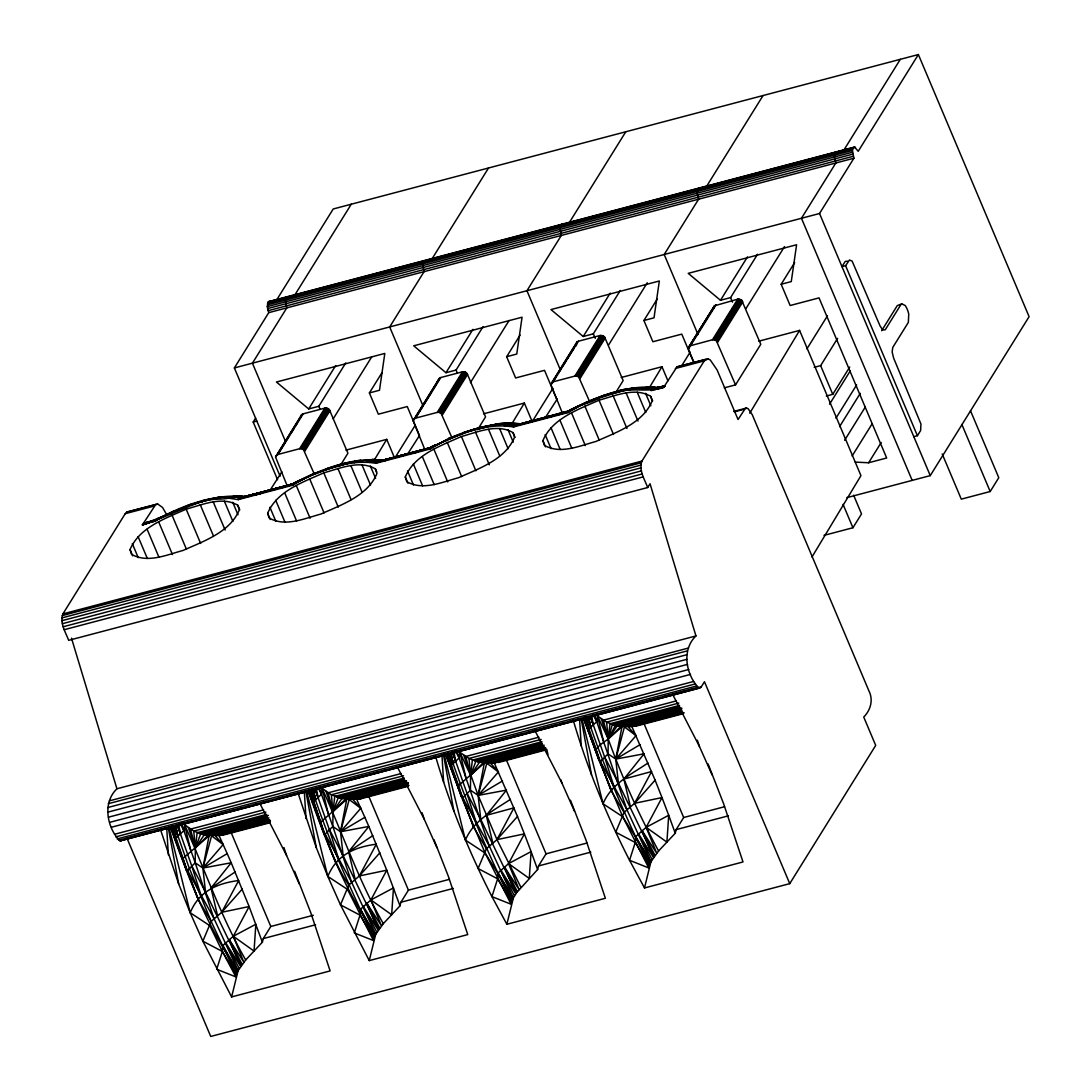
<?xml version="1.0" encoding="UTF-8"?>
<svg xmlns="http://www.w3.org/2000/svg" width="1091" height="1091" viewBox="0 0 1091 1091"><rect width="100%" height="100%" fill="white"/><g stroke="black" fill="none" stroke-linecap="round" stroke-linejoin="round"><path stroke-width="1.5" d="M562.601 413.625L550.805 384.414L576.825 342.165L578.435 341.21L600.105 335.483L603.091 335.851L604.7 337.187L623.166 380.582L616.197 391.778M294.625 871.286L310.758 912.69L330.123 970.922L231.619 996.915L238.083 970.663L213.972 918.472L195.207 862.804L195.344 847.939L193.734 831.097L182.306 823.078M433.986 839.715L448.374 876.373L467.753 934.592L369.249 960.598L375.699 934.346L351.588 882.155L332.837 826.487L332.973 811.609L331.364 794.78L319.922 786.761M435.541 756.227C449.751 804.694 468.898 851.648 491.918 896.597L511.106 904.248L485.113 853.08L462.148 798.476L470.453 790.17L470.589 775.292L468.98 758.463L459.884 752.34L459.106 757.986L489.218 845.825L513.329 898.016L506.865 924.268L605.369 898.275L586.003 840.043L570.443 800.221M573.157 719.91C587.381 768.378 606.514 815.332 629.534 860.281L648.736 867.931L622.729 816.75L599.764 762.159L608.069 753.84L608.219 738.975L606.61 722.147L597.513 716.01L596.736 721.669L626.834 809.508L650.945 861.699L644.495 887.951L742.998 861.958L723.619 803.726L708.073 763.905M166.978 515.129L162.518 507.438L157.813 504.11L155.768 504.424L142.416 524.894L154.799 521.034C181.488 505.31 215.541 492.805 247.671 496.869C237.361 495.75 227.023 499.596 216.55 499.078C190.38 501.083 168.519 516.138 144.053 523.257L142.416 524.894C169.5 516.561 194.512 500.701 223.123 496.705L218.541 498.055M582.008 719.037L603.05 803.781L622.729 816.75L650.945 861.699L658.569 850.994C639.081 814.95 622.115 777.528 608.219 738.975L609.992 723.769L679.57 705.4M245.693 959.957L262.372 942.201L249.13 906.539L231.21 862.763L202.885 868.054L195.207 862.804L183.861 830.633L184.638 824.973C205.094 869.909 220.941 916.986 245.693 959.957L238.083 970.663C207.126 927.227 188.211 877.437 170.564 827.442L198.317 899.666L211.163 921.39L236.392 974.863L222.387 951.475L209.867 925.713L190.189 912.731L178.679 883.942L160.8 830.496M383.323 923.641L399.988 905.871L386.76 870.209L368.84 826.446L340.515 831.737L332.837 826.487L321.49 794.316L322.268 788.657C342.71 833.592 358.571 880.669 383.323 923.641L375.699 934.346C344.742 890.911 325.827 841.12 308.194 791.125M126.761 837.683L210.727 1036.45L789.748 883.642L704.459 681.739L701.24 686.921L699.031 688.08C686.048 675.343 681.234 649.936 695.949 635.944L650.031 483.749L647.686 487.527L68.665 640.335C65.624 632.194 59.487 622.92 62.91 613.906L125.233 513.684L126.87 512.061L155.768 504.424M700.258 687.903L119.996 840.902C107.013 828.151 102.213 802.758 116.928 788.766L695.949 635.944M647.686 487.527C644.645 479.372 638.508 470.112 641.931 461.084L704.254 360.876L707.936 358.925L710.241 359.948L717.101 369.944L738.048 419.53L745.494 408.184L748.099 408.62L752.217 414.607L868.927 690.903C873.468 699.89 870.7 710.023 863.745 717.073L875.705 745.412L789.748 883.642M280.114 476.249L234.36 367.94L268.741 312.653L267.295 306.653L268.591 301.607L854.594 147.012L858.208 151.308L918.377 54.55L1029.099 316.663L930.255 475.621L846.834 497.646M234.36 367.94L819.532 213.509L853.912 158.222L852.439 150.463L853.067 147.68L854.594 147.012M241.056 965.658L205.517 892.043L202.885 868.054L209.09 835.692L269 819.887M378.672 929.341L343.147 855.726L340.515 831.737L346.72 799.376L408.239 783.133M443.982 753.731L465.434 840.097L485.113 853.08L513.329 898.016L516.302 893.024L480.763 819.409L478.131 795.407L484.336 763.059L544.245 747.24M653.918 856.694L618.392 783.079L615.747 759.091L621.965 726.729L681.861 710.923M262.372 942.201L263.286 938.574L270.8 926.477L313.308 915.267M399.988 905.871L400.902 902.257L408.429 890.161L449.301 879.373M516.302 893.024L537.618 869.554L538.531 865.94L546.045 853.844L586.917 843.057M658.569 850.994L675.234 833.238L676.147 829.61L683.675 817.514L724.547 806.726M265.904 812.059L193.734 831.097L204.208 834.942L219.059 835.611L227.214 853.626L202.885 868.054L211.572 835.87L270.418 820.337M403.52 775.742L331.364 794.78L341.838 798.626L356.675 799.28L364.844 817.309L340.515 831.737L349.188 799.553L408.048 784.02M520.939 887.324L496.978 839.634L478.131 795.407L486.818 763.223L545.664 747.703M608.069 753.84L615.747 759.091L624.434 726.906L681.657 711.809M599.764 762.159L595.904 749.449L600.145 744.853L608.219 738.975L612.296 724.642L679.652 706.873M287.369 486.272L275.559 457.047L301.58 414.798L303.189 413.844L324.859 408.129L327.846 408.498L329.455 409.834L347.92 453.229L340.092 465.83M424.985 449.956L413.175 420.731L439.209 378.482L440.805 377.527L462.475 371.813L465.475 372.167L467.084 373.517L485.55 416.898L477.708 429.499M693.821 362.13L688.68 349.979L688.68 347.197L714.441 305.835L737.721 299.166L741.607 300.107L760.795 344.265L735.539 384.864L724.301 387.837M713.937 306.598L713.678 308.439M242.229 889.11L221.732 912.281L211.163 921.39L202.844 941.165L231.619 996.915M379.859 852.794L359.348 875.95L348.779 885.074L340.474 904.848L369.249 960.598M541.15 739.412L468.98 758.463L479.454 762.295L494.305 762.964L517.475 816.463L496.978 839.634L486.409 848.757L478.09 868.531L497.632 878.828L511.638 902.216C488.618 853.898 466.621 804.981 449.928 754.072M678.766 703.095L606.61 722.147L617.083 725.979L631.921 726.647L655.105 780.147L634.594 803.317L624.025 812.44L615.719 832.201L635.248 842.511L649.268 865.899C626.248 817.582 604.25 768.664 587.558 717.742M237.811 505.269L239.297 509.933C229.996 532.285 203.703 541.15 183.179 550.396C167.005 554.774 147.367 563.624 131.52 554.269L130.047 549.605C139.334 527.267 165.627 518.389 186.166 509.156C202.34 504.778 221.978 495.928 237.811 505.269L239.788 509.947M375.44 468.953L376.913 473.617C367.612 495.969 341.333 504.833 320.795 514.079C304.621 518.457 284.983 527.294 269.136 517.952L267.663 513.288C276.964 490.936 303.257 482.072 323.782 472.826C339.956 468.448 359.594 459.611 375.44 468.953L376.75 472.076M513.056 432.636L514.529 437.3C505.242 459.638 478.949 468.516 458.425 477.749C442.25 482.127 422.612 490.977 406.766 481.636L405.293 476.972C414.58 454.62 440.873 445.755 461.411 436.509C477.585 432.131 497.21 423.281 513.056 432.636L515.034 437.314M650.686 396.319L652.159 400.97C642.858 423.322 616.579 432.2 596.041 441.432C579.866 445.81 560.229 454.661 544.382 445.305L542.909 440.641C552.21 418.303 578.503 409.425 599.027 400.192C615.201 395.815 634.839 386.964 650.686 396.319L652.663 400.983M603.705 741.989L597.513 716.01L608.219 738.975L615.283 725.556L681.725 708.018M233.297 936.255L249.13 906.539L221.732 912.281L238.711 880.505C216.523 883.424 198.944 891.497 190.189 912.731L202.844 941.165L222.387 951.475L235.861 976.895L216.673 969.244L222.387 951.475L222.823 945.583L233.297 936.255L255.853 924.241L254.039 951.079L233.297 936.255L243.811 962.085L229.124 939.487L240.566 966.381L225.619 942.624L239.229 968.535M298.416 794.18L316.295 847.625L327.805 876.414L347.483 889.397L373.49 940.565L354.289 932.928L360.003 915.144L360.453 909.267L370.913 899.939L386.76 870.209L359.348 875.95L376.34 844.189C354.139 847.107 336.574 855.18 327.805 876.414L340.474 904.848L360.003 915.144L374.022 938.546C350.743 889.751 328.609 840.315 311.781 788.875M506.865 924.268L491.918 896.597L497.632 878.828L498.069 872.95L508.542 863.622L524.376 833.892L517.475 816.463M644.495 887.951L629.534 860.281L635.248 842.511L635.698 836.62L646.158 827.305L662.005 797.576L655.105 780.147M374.486 459.706L386.732 439.373L394.642 458.111M512.115 423.39L524.348 403.056L532.272 421.794M648.859 388.519L661.978 366.726L667.91 380.786M749.749 413.216L799.594 330.409L860.949 475.635L811.977 556.996M276.637 299.97L333.219 208.981L918.377 54.55M294.693 295.197L351.275 204.222M277.578 479.74L253.194 422.026L255.608 418.139M275.559 457.047L302.302 414.212M278.164 453.801L285.133 442.591M286.878 439.796L288.61 437M291.229 432.8L293.847 428.599M295.579 425.79L297.325 422.994M275.818 456.161L277.932 454.456L303.189 413.844M419.189 434.818L407.257 406.561L378.359 414.198L369.385 392.937L379.491 390.264L384.809 353.429L276.446 382.027L308.698 408.948L335.673 365.58M308.698 408.948L318.817 406.288L345.779 362.908M277.932 454.456L299.602 448.728L324.859 408.129M299.602 448.728L300.598 448.606L325.841 408.007M300.598 448.606L301.621 448.728L326.864 408.129M301.621 448.728L302.602 449.097L327.846 408.498M314.331 474.094L303.489 449.683L328.732 409.07M304.212 450.433L329.455 409.834M304.716 451.319L329.973 410.721M431.954 258.976L488.536 167.987M333.178 418.862L371.84 356.702M369.385 392.937L381.973 372.699M413.175 420.731L439.918 377.895M416.667 416.08L422.762 406.275M424.494 403.479L431.463 392.269M433.209 389.473L439.209 378.482M413.448 419.844L415.562 418.126L440.805 377.527M557.119 400.165L544.518 370.34L515.62 377.963L506.647 356.716L516.752 354.043L522.071 317.208L413.707 345.806L445.96 372.727L472.935 329.359M395.133 457.538L414.771 425.954M445.96 372.727L456.065 370.054L483.04 326.686M415.562 418.126L437.232 412.412L462.475 371.813M437.232 412.412L438.214 412.289L463.47 371.676M438.214 412.289L439.237 412.412L464.493 371.813M439.237 412.412L440.219 412.78L465.475 372.167M451.96 437.777L441.105 413.353L466.362 372.754M441.828 414.116L467.084 373.517M442.346 415.003L467.589 374.404M569.216 222.741L625.798 131.766M470.439 382.641L509.102 320.468M506.647 356.716L520.134 335.032M550.805 384.414L577.548 341.578M550.805 385.355L552.537 382.559M554.283 379.763L556.028 376.954M558.633 372.754L561.251 368.553M562.997 365.758L565.602 361.557M567.347 358.762L574.316 347.552M551.064 383.527L553.178 381.809L578.435 341.21M693.712 362.362L681.78 334.119L652.882 341.742L643.908 320.495L654.014 317.822L659.332 280.987L550.969 309.585L583.221 336.505L610.196 293.138M532.394 421.317L552.919 388.301M583.221 336.505L593.327 333.832L620.302 290.465M553.178 381.809L574.848 376.095L600.105 335.483M574.848 376.095L575.843 375.959L601.086 335.36M575.843 375.959L576.866 376.095L602.109 335.483M576.866 376.095L577.848 376.45L603.091 335.851M589.576 401.447L578.735 377.036L603.978 336.437M579.457 377.8L604.7 337.187M579.962 378.686L605.219 338.074M706.477 186.52L763.059 95.544M608.601 344.961L647.263 282.801M643.908 320.495L657.382 298.798M244.098 496.882L234.606 495.832L228.974 498.219L238.22 499.61L243.484 496.95L292.429 484.09C318.477 472.28 346.379 458.397 375.836 463.293L379.15 461.261L429.922 447.787C456.038 436.045 483.954 422.04 513.466 426.963L516.766 424.945L567.538 411.457C582.635 403.888 597.923 396.088 614.724 393.169C630.775 386.541 647.849 393.169 663.642 387.332L677.006 366.862L705.904 359.239M688.421 348.084L714.441 305.835M688.68 347.197L715.164 305.248M688.421 349.038L716.051 304.894M855.208 462.093L868.613 462.761L886.669 457.988L819.041 297.884L790.143 305.521L781.17 284.26L791.275 281.587L796.594 244.752L688.23 273.35L720.483 300.284L747.458 256.903M681.261 366.426L690.18 352.079M720.483 300.284L730.588 297.611L757.563 254.244M689.921 345.861L712.478 339.765L737.721 299.166M712.478 339.765L713.459 339.642L738.716 299.043M713.459 339.642L714.482 339.765L739.739 299.166M714.482 339.765L715.464 340.133L740.721 299.534M735.539 384.864L716.351 340.719L741.607 300.107M717.073 341.469L742.33 300.871M717.578 342.356L742.835 301.757M842.838 151.744L900.32 59.323M745.862 308.739L784.524 246.58M781.17 284.26L794.643 262.576M465.434 840.097C473.644 820.146 493.582 810.64 510.397 799.348M847.598 261.158L845.198 261.458L841.966 266.64L845.58 265.686L849.494 259.999L852.126 261.104L880.137 326.114L882.878 330.041L885.278 329.741L900.852 304.689L901.752 303.844L905.162 305.494A11.606 4.514 75.2 0 1 908.748 314.003L908.339 322.404L892.752 347.456L892.152 351.998L893.597 357.998L920.954 424.044L920.627 430.522L917.408 435.704L913.794 436.659M806.917 348.861L827.442 315.844M814.213 367.326L820.637 365.635L837.602 338.36M826.337 396.019L832.76 394.328L849.712 367.053M829.555 404.188L850.23 370.94M881.664 330.696L897.238 305.644L901.752 303.844M835.951 418.167L856.653 384.891M603.05 803.781C611.26 783.815 631.198 774.324 648.013 763.018M839.565 426.636L860.253 393.36M844.639 440.259L865.34 406.984M852.112 455.983L871.914 424.154M868.613 462.761L881.201 442.51M824.032 535.367L852.93 527.744L861.522 513.916L853.626 495.219M942.201 453.951L961.294 499.146L990.192 491.523L998.783 477.694L970.472 410.68M269.941 490.445L281.914 471.803M407.57 454.129L419.53 435.486M545.186 417.812L557.16 399.156M358.38 460.47L326.045 469.007L341.128 464.18L360.739 460.375C337.364 465.762 313.622 472.58 292.361 484.049L242.107 497.346L241.493 496.5L245.052 496.719L292.497 484.159L296.125 481.99C323.4 468.653 353.989 456.188 384.891 460.593M463.607 433.182L448.687 438.446C470.057 429.499 493.323 421.849 516.766 424.945L567.961 411.798L571.37 409.343C598.7 395.897 629.302 383.677 660.3 387.864L664.514 386.378M220.764 496.787L189.016 504.942C179.238 510.083 168.628 513.561 158.509 518.307L155.099 520.762L146.099 522.944L153.845 521.512M195.207 862.804L186.902 871.123L170.878 827.005M332.837 826.487L324.518 834.792L308.494 790.689M301.58 414.798L300.802 417.389M576.825 342.165L576.321 345.697M601.264 718.737L608.219 738.975L617.083 725.979L681.834 708.891M217.504 915.417L211.013 888.033L231.21 862.763L227.214 853.626M355.134 879.087L348.629 851.716L368.84 826.446L364.844 817.309M492.75 842.77L486.245 815.386L506.456 790.129L478.131 795.407L470.453 790.17M630.38 806.454L623.875 779.069L644.085 753.799L615.747 759.091L636.026 735.607L628.184 726.92L683.143 712.409M171.137 826.542L186.902 871.123L183.029 858.412L209.09 835.692M308.753 790.225L324.518 834.792L320.659 822.096L346.72 799.376M445.81 754.808L461.561 796.921L458.275 785.765L484.336 763.059M198.317 899.666L176.66 842.307L176.019 837.997L183.861 830.633L181.583 823.555M348.779 885.074C331.923 859.817 323.509 829.992 313.649 801.667L321.49 794.316L319.213 787.225M446.124 754.358L461.575 796.894L451.906 769.66L451.265 765.35L459.106 757.986L456.829 750.908M624.025 812.44L611.178 790.702L583.576 718.546L599.177 760.591L589.522 733.343L588.895 729.033L596.736 721.669L594.459 714.591M202.885 868.054L223.164 844.57L215.309 835.883L270.282 821.373M340.515 831.737L360.78 808.254L352.939 799.567L407.898 785.056M463.648 755.054L478.131 795.407L498.41 771.923L490.555 763.236L545.527 748.726M201.862 502.133L203.499 500.496C215.95 497.66 228.796 495.723 241.52 497.578L292.306 484.254L297.093 481.704L292.593 485.263L238.22 499.61L238.22 497.319L242.107 497.346M339.478 465.802L341.128 464.18C353.579 461.343 366.412 459.406 379.15 461.261L429.922 447.937L434.723 445.373L429.977 447.719L379.15 461.261M447.365 439.728L430.127 447.842L379.736 461.029L379.123 460.184L383.882 460.388L375.836 461.002L375.836 463.293L430.209 448.933L434.723 445.373C404.038 460.116 478.294 424.631 477.108 429.486L478.744 427.849C492.655 424.604 507.233 421.521 521.512 424.058L509.852 423.185L504.206 425.572L517.352 424.713L570.757 410.284M121.224 840.711L122.219 839.729M517.352 424.713L516.739 423.853L520.298 424.072L513.466 424.685L513.466 426.963L567.838 412.616L586.508 402.197L614.724 393.169L616.374 391.533C632.385 385.259 649.568 391.437 665.292 385.696L663.642 387.332L651.082 390.646L651.082 388.355L660.532 387.919M676.475 700.872L603.364 720.169L608.219 738.975L620.724 726.592L681.657 710.514M241.52 497.578L292.361 484.049L292.961 484.813M429.922 447.787L433.754 445.674L430.045 447.76M567.838 412.616L572.339 409.057L567.552 411.607L516.016 425.285L513.466 424.685L514.707 426.049L567.661 412.071C576.457 404.584 592.263 403.643 601.877 395.978L618.42 391.219L635.985 387.741M608.219 738.975L621.965 726.729M154.977 521.58L159.477 518.02L154.677 520.502L144.053 523.257L154.69 520.652L159.477 518.02L154.799 521.034M216.55 499.078L218.555 497.591M354.18 462.761L356.171 461.275M491.796 426.431C498.642 421.808 508.392 423.226 516.193 423.785M629.425 390.114L633.626 387.823M211.013 888.033L235.151 871.982M348.629 851.716L372.781 835.665M496.01 424.14L463.661 432.691L478.744 427.849L498.369 424.058L495.314 424.958M657.027 387.96L647.481 386.869L641.835 389.255L651.082 388.355L652.336 389.732L657.709 387.441L660.137 387.946M567.661 412.071L572.339 409.057L567.538 411.457M154.677 520.421L158.509 518.307L154.908 520.502L146.099 522.944L157.895 519.248L173.646 511.161M158.509 518.307L154.881 520.475L144.053 523.257L155.099 520.762M292.497 484.159L296.125 481.99L292.293 484.104L243.484 496.95L241.493 496.5M567.743 411.512L571.37 409.343M478.131 795.407L502.46 780.979M615.747 759.091L640.076 744.662M269.736 822.232L219.059 835.611L225.223 833.838M409.002 785.479L356.675 799.28L360.548 798.844L363.999 796.853M546.618 749.149L494.305 762.964L500.469 761.191M684.248 712.832L631.921 726.647L638.085 724.874M292.429 484.09L297.093 481.704L292.306 484.254L240.77 497.932L238.22 497.319L239.461 498.696L292.715 484.445L244.834 496.405L247.262 496.91M375.249 459.379L372.236 459.502L366.59 461.902L378.386 461.616L429.922 447.937L434.723 445.373M370.913 899.939L393.469 887.91L391.655 914.763L370.913 899.939L381.427 925.768L366.753 903.171L378.182 930.064L363.235 906.307L376.845 932.205M514.475 895.888L500.864 869.977L515.811 893.747L504.369 866.854L519.057 889.438L508.542 863.622L531.099 851.594L524.376 833.892L496.978 839.634L513.956 807.872L486.245 815.386M652.091 859.572L638.48 833.66L653.427 857.431L641.985 830.537L656.673 853.121L646.158 827.305L668.715 815.277L662.005 797.576L634.594 803.317L651.586 771.542L623.875 779.069M292.593 485.263L311.071 474.762L327.477 468.925M430.209 448.933L448.687 438.446M295.511 482.931L304.048 478.799M572.175 409.602L577.875 406.848M580.712 405.47C597.745 397.41 615.706 390.96 634.389 388.055M175.024 511.106L179.469 509.347M183.915 507.588L189.848 505.242L189.016 504.942M142.416 524.894L154.69 520.652M191.416 504.738L205.544 500.183L223.123 496.705M329.046 468.421L343.174 463.866M480.79 427.536L464.261 432.295M188.416 505.324L205.544 500.183M601.291 396.374L618.42 391.219M631.403 389.092L634.457 388.191M664.596 386.173L659.128 387.741L654.355 387.537L654.982 388.382L665.292 385.696L653.632 388.969L651.082 388.355L654.982 388.382M477.108 429.486L493.787 424.958M614.724 393.169L631.416 388.628M516.016 425.285L567.552 411.607L516.766 424.945M412.793 453.229L417.648 451.947M267.909 302.112L853.067 147.68M280.155 299.22L268.591 301.607M283.442 298.348L301.443 293.602M304.703 292.743L309.612 291.447M312.872 290.588L317.781 289.292M321.04 288.433L325.95 287.138M329.223 286.265L379.873 272.9M383.146 272.041L396.21 268.591M399.483 267.731L425.626 260.831L423.226 261.117L422.599 263.913L424.072 271.659L389.678 326.945L422.831 405.429M427.263 260.394L441.964 256.521M445.237 255.649L458.302 252.198M461.575 251.339L474.653 247.889M477.913 247.03L504.056 240.129M507.329 239.27L520.407 235.82M523.666 234.947L536.745 231.497M540.004 230.637L553.082 227.187M556.355 226.328L562.888 224.596M564.524 224.173L574.33 221.582M577.589 220.723L582.499 219.427M585.758 218.568L598.836 215.118M602.109 214.245L615.174 210.808M618.447 209.936L631.512 206.485M634.785 205.626L644.59 203.035M647.863 202.176L652.759 200.88M656.032 200.021L660.928 198.726M664.201 197.866L677.266 194.416M680.539 193.557L693.617 190.107M714.85 184.502L697.749 188.675L697.135 193.216L698.595 199.217L664.201 254.503L698.022 334.542M718.123 183.629L731.188 180.179M734.461 179.319L793.293 163.8M796.553 162.927L809.631 159.477M812.904 158.618L835.774 152.576M855.467 147.38L835.01 152.44L834.397 156.995L835.856 162.982L801.462 218.268L912.185 480.395M267.513 303.325L852.685 148.894M267.281 304.907L852.439 150.463M267.295 306.653L852.466 152.222M267.568 308.589L852.739 154.158M268.1 310.703L853.271 156.272M268.741 312.653L853.912 158.222M253.194 422.026L256.808 421.071M345.942 450.133L386.732 439.373M483.572 413.816L524.348 403.056M621.188 377.5L661.978 366.726M758.818 341.169L799.594 330.409M157.813 504.11L126.87 512.061M707.936 358.925L677.006 366.862M125.233 513.684L154.131 506.06M675.356 368.499L704.254 360.876M240.77 497.932L292.32 484.336M378.386 461.616L429.936 448.006M412.821 453.283L417.676 452.001M733.657 411.443L746.708 408.007M734.707 411.757L744.498 409.166M62.91 613.906L641.931 461.084M62.228 615.61L641.249 462.789M61.901 617.915L640.922 465.107M61.942 620.684L640.962 467.862M62.364 623.697L641.385 470.889M63.114 626.779L642.149 473.971M64.178 629.712L643.199 476.89M109.4 800.849L688.421 648.04M108.268 803.699L687.289 650.877M107.723 807.545L686.744 654.736M107.791 812.154L686.825 659.332M108.486 817.186L687.521 664.378M109.755 822.328L688.789 669.506M111.514 827.21L690.535 674.388M114.5 834.288L693.535 681.48M115.769 836.865L694.803 684.043M117.173 838.911L696.208 686.089M118.619 840.288L697.64 687.466M125.506 838.87L135.379 836.265M138.666 835.392L151.826 831.915M155.113 831.056L192.943 821.059M196.244 820.2L209.404 816.723M212.69 815.85L225.851 812.386M229.137 811.513L234.074 810.218M237.361 809.345L242.297 808.036M245.584 807.176L250.521 805.867M253.808 805.008L258.744 803.699M262.031 802.826L266.968 801.53M276.841 798.926L283.428 797.18M286.715 796.321L313.035 789.366M316.322 788.507L329.482 785.029M332.769 784.156L345.929 780.692M349.215 779.82L362.376 776.342M365.676 775.483L370.599 774.174M373.899 773.314L378.822 772.005M382.123 771.132L387.06 769.837M390.346 768.964L403.506 765.5M406.793 764.627L419.953 761.15M423.24 760.291L428.177 758.981M431.463 758.109L436.4 756.813M439.687 755.94L444.623 754.645M452.847 752.476L466.007 748.999M469.307 748.126L482.467 744.662M485.754 743.789L507.138 738.143M510.424 737.271L523.585 733.807M526.871 732.934L540.031 729.456M543.318 728.597L548.255 727.288M551.555 726.429L556.478 725.12M559.778 724.247L564.715 722.951M568.002 722.078L572.939 720.783M576.225 719.91L581.162 718.614M592.672 715.573L597.609 714.264M600.896 713.405L627.216 706.45M630.503 705.591L643.663 702.113M646.963 701.24L660.123 697.776M663.41 696.904L676.57 693.426M679.857 692.567L684.793 691.258M688.08 690.385L693.017 689.089M696.303 688.216L701.24 686.921M119.996 840.902L699.031 688.08M263.613 809.836L190.502 829.133L195.344 847.939L207.863 835.556L268.795 819.477M401.229 773.519L328.118 792.816L332.973 811.609L345.479 799.239L408.061 782.724M538.845 737.202L465.748 756.486L470.589 775.292L483.108 762.923L544.041 746.844M266.709 814.363L197.13 832.719L195.344 847.939L204.208 834.942L268.959 817.855M404.325 778.047L334.76 796.403L332.973 811.609L341.838 798.626L406.588 781.524M541.954 741.716L472.376 760.086L470.589 775.292L459.884 752.34L466.089 778.306M199.435 833.606L268.427 815.4M337.051 797.289L404.406 779.519M474.68 760.972L542.022 743.189M267.09 816.463L200.635 834.001L195.344 847.939L188.402 827.701M404.72 780.147L338.251 797.685L332.973 811.609L326.018 791.37M542.336 743.817L475.881 761.354L470.589 775.292L479.454 762.295L544.204 745.208M613.497 725.038L679.966 707.5M202.408 834.506L267.24 817.404M340.037 798.189L406.479 780.651M477.653 761.873L542.486 744.758M511.42 757.945L516.329 756.649M222.932 835.174L270.336 822.655M360.548 798.844L407.966 786.338M498.178 762.527L545.582 750.008M635.794 726.211L683.211 713.691M263.286 938.574L315.599 924.773M400.902 902.257L453.229 888.442M538.531 865.94L590.845 852.126M676.147 829.61L728.474 815.809M521.934 423.649L566.324 412.221M379.123 460.184L382.668 460.388L430.345 448.128L377.091 462.366L375.836 461.002L379.736 461.029M665.292 385.696L656.346 387.987L654.355 387.537M523.121 423.649L553.71 415.862M556.928 415.044L561.77 413.816M385.491 459.979L404.816 455.056M408.034 454.238L417.703 451.769M263.981 492.191L245.052 496.719M267.2 491.373L276.855 488.918M280.073 488.1L284.915 486.859M657.082 387.85L664.405 386.091M607.619 395.174L601.877 395.978M562.001 224.228L560.488 224.896L559.86 227.692L561.333 235.438L526.939 290.724L560.092 369.208M653.632 388.969L663.642 387.332M648.763 387.823L653.809 387.469M234.21 496.896L240.947 496.432M647.481 386.869L658.337 387.905M372.236 459.502L384.591 460.702M234.606 495.832L246.975 497.019M660.3 387.864L657.709 387.441M378.563 460.116L384.878 461.029M288.365 297.052L285.965 297.352L285.337 300.134L286.81 307.88L252.416 363.18L285.569 441.65M715.464 340.133L716.351 340.719M577.848 376.45L578.735 377.036M440.219 412.78L441.105 413.353M302.602 449.097L303.489 449.683M646.158 827.305L666.901 842.116L668.715 815.277L675.234 833.238M508.542 863.622L529.285 878.432L531.099 851.594L537.618 869.554M624.434 726.906L636.026 735.607M486.818 763.223L498.41 771.923M349.188 799.553L360.78 808.254M211.572 835.87L223.164 844.57M445.946 754.877L473.562 827.033L486.409 848.757M650.604 862.422L635.698 836.62L650.004 863.813M512.988 898.739L498.069 872.95L512.388 900.143M375.359 935.055L360.453 909.267L374.759 936.46M237.743 971.385L222.823 945.583L237.142 972.777M584.694 716.678L600.282 761.368L626.834 809.508M447.596 754.536L462.666 797.685L489.218 845.825M325.05 834.001L351.588 882.155M187.42 870.332L213.972 918.472M672.983 695.049L699.454 746.503L712.137 774.978M534.576 729.906L561.824 782.82L574.521 811.309M397.738 767.682L424.208 819.15L436.891 847.625M260.122 803.999L286.578 855.467L299.275 883.942M590.476 716.896L604.523 756.731L618.392 783.079M452.315 751.699L466.907 793.062L480.763 819.409M315.231 789.529L329.277 829.378L343.147 855.726M177.601 825.86L191.661 865.695L205.517 892.043M592.986 714.523L596.736 721.669M641.985 830.537L654.955 855.262M455.37 750.84L459.106 757.986M504.369 866.854L517.339 891.592M318.49 788.602L321.49 794.316M366.753 903.171L379.709 927.909M180.874 824.919L183.861 830.633M229.124 939.487L242.093 964.226M211.163 921.39L189.234 868.081L174.696 826.705M961.88 424.494L990.192 491.523M845.58 265.686L917.408 435.704M819.532 213.509L930.255 475.621M820.637 365.635L832.76 394.328M843.057 504.369L852.93 527.744M730.588 297.611L732.511 302.166M645.586 393.319L650.85 405.784M637.212 392.201L645.777 412.466M626.139 393.033L637.99 421.085M593.327 333.832L595.263 338.387M613.115 395.76L626.943 428.49M599.027 400.192L613.51 434.477M584.844 406.029L599.327 440.314M571.52 412.875L585.335 445.605M559.969 420.253L571.82 448.306M550.982 427.686L560.188 449.492M545.159 434.641L551.078 448.66M542.909 440.641L545.541 446.887M643.826 723.197L683.675 817.514M507.97 429.649L513.234 442.114M499.596 428.518L508.147 448.783M488.523 429.349L499.705 455.847M456.065 370.054L457.361 373.095M475.499 432.077L489.314 464.807M461.411 436.509L475.894 470.794M447.215 442.346L461.698 476.631M433.891 449.192L447.719 481.922M422.34 456.57L434.191 484.636M413.353 464.002L422.572 485.822M407.543 470.957L413.462 484.977M405.293 476.972L407.925 483.204M506.21 759.527L546.045 853.844M370.34 465.966L375.604 478.431M361.967 464.848L370.531 485.1M350.893 465.68L362.089 492.177M318.817 406.288L320.099 409.316M337.869 468.394L351.043 499.569M323.782 472.826L338.265 507.124M309.599 478.663L324.082 512.961M296.275 485.509L310.103 518.239M284.724 492.9L296.575 520.952M275.737 500.319L284.942 522.139M269.913 507.274L275.846 521.307M267.663 513.288L270.295 519.521M368.581 795.844L408.429 890.161M232.724 502.283L237.988 514.747M224.351 501.164L232.901 521.43M213.277 501.996L225.128 530.049M200.253 504.724L213.413 535.886M186.166 509.156L200.649 543.441M171.969 514.993L186.452 549.278M158.645 521.839L172.473 554.555M147.094 529.217L158.945 557.269M138.107 536.636L147.326 558.456M132.297 543.591L138.216 557.624M130.047 549.605L132.679 555.837M230.965 832.16L270.8 926.477M584.353 719.392L595.904 749.449M446.151 754.167L458.275 785.765M308.33 791.193L335.933 863.349M590.258 716.719L593.149 724.465L591.813 716.569M600.282 761.368L611.178 790.702M452.069 751.494L455.52 760.795L454.183 752.885M462.666 797.685L473.562 827.033M315.026 789.366L317.904 797.112L316.295 787.62M308.521 790.484L314.29 805.99L309.258 789.857M177.397 825.682L180.274 833.429L178.679 823.95M170.905 826.801L176.66 842.307L171.642 826.173M583.74 718.042L599.191 760.577M583.999 717.578L589.522 733.343L584.503 717.223M446.383 753.895L451.906 769.66L447.392 755.149M309.967 790.852L320.659 822.096M172.351 827.183L183.029 858.412M697.34 740.175L699.454 746.503M560.774 779.656L561.824 782.82M422.094 812.809L424.208 819.15M283.946 847.557L286.578 855.467M584.244 717.373L589.522 733.343M446.628 753.69L451.906 769.66M308.998 790.007L314.29 805.99M171.382 826.337L176.66 842.307M604.523 756.731L614.097 787.02M466.907 793.062L476.481 823.337M329.277 829.378L338.851 859.653M191.661 865.695L201.235 895.97M590.681 716.637L593.149 724.465M453.051 752.954L455.52 760.795M315.435 789.27L317.904 797.112M177.819 825.601L180.274 833.429M587.735 717.223L590.708 726.811L588.595 717.114M450.106 753.54L453.092 763.127L450.978 753.431M312.49 789.857L315.463 799.444L313.349 789.748M174.86 826.187L177.847 835.774L175.733 826.078M585.035 716.555L588.895 729.033L585.853 716.596M447.896 754.44L451.265 765.35L448.237 752.913M310.267 790.757L313.649 801.667L310.99 790.784M172.651 827.087L176.019 837.997L173.374 827.101M71.501 638.18L116.928 788.766M590.708 726.811L588.417 716.978M450.447 753.69L453.092 763.127L450.788 753.295M312.817 790.007L315.463 799.444L313.172 789.611M175.201 826.323L177.847 835.774L175.542 825.942M585.853 718.096L588.895 729.033M447.801 752.858L451.265 765.35M310.608 790.743L313.649 801.667M172.992 827.06L176.019 837.997M450.528 753.731L453.092 763.127M312.899 790.048L315.463 799.444M175.283 826.378L177.847 835.774M306.762 791.684L327.805 876.414M169.146 828.001L190.189 912.731M322.268 788.657L328.459 814.636M184.638 824.973L190.843 850.953M546.932 749.912L547.982 754.699M581.203 719.146L591.54 774.978M443.587 755.463L453.924 811.309M305.957 791.78L316.295 847.625M168.341 828.11L178.679 883.942M579.594 719.31L581.244 745.93M441.978 755.627L443.614 782.247M304.348 791.957L305.998 818.564M166.732 828.274L168.369 854.894M260.613 493.432L255.758 494.728L260.626 493.459"/></g></svg>
